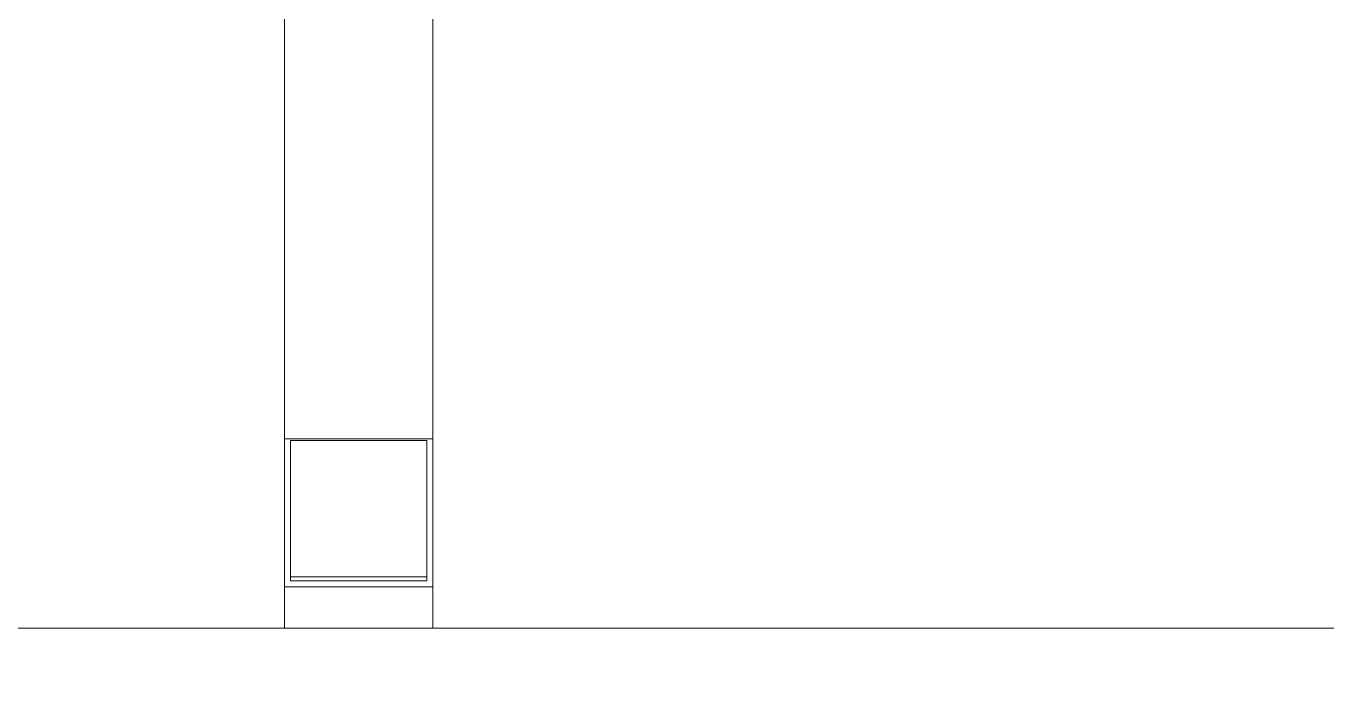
# Model space of a CAD drawing. Header units: centimetres. Extents: x -13467 to 3766, y -437 to 1921.
# Drawn here: x -8300.07 to -8256.17, y 116.25 to 138.46 of the extents above; entities that cross this region are included whole.
import ezdxf

# ---------------------------------------------------------------- set-up
doc = ezdxf.new("R2010")
doc.units = ezdxf.units.CM
doc.layers.add('G-IMPT', color=7, linetype='Continuous', lineweight=9)
doc.layers.add('M-EQPM', color=7, linetype='Continuous', lineweight=9)

# ---------------------------------------------------------------- blocks, each defined once
blk = doc.blocks.new('EQ-02-004 - EQ-02-004_dwg_Agrupar_892-1526218-Sección 1-1')
at = {"layer": 'G-IMPT'}
for p, q in [((-8387.627, 118.129), (-8059.093, 118.129)), ((-8059.093, 118.129), (-8387.627, 118.129))]:
    blk.add_line(p, q, dxfattribs=at)
at = {"layer": 'G-IMPT', "flags": 128}
blk.add_lwpolyline([(-8054.093, 181.18), (-8059.093, 181.18), (-8059.093, 118.129), (-8387.627, 118.129), (-8387.627, 181.18), (-8392.627, 181.18), (-8392.627, 118.129), (-8678.594, 118.129), (-8678.594, 181.18), (-8684.094, 181.18), (-8684.094, 171.629), (-8683.594, 171.629), (-8683.594, 102.629), (-8678.594, 102.629), (-8678.594, 108.129), (-8393.094, 108.129), (-8393.094, 102.629), (-8388.094, 102.629), (-8388.094, 108.129), (-7432.119, 108.129)], dxfattribs=at)
blk = doc.blocks.new('EQ-02-004 - EQ-02-004_dwg_Agrupar_772-V68-Sección 1-1')
at = {"layer": 'M-EQPM', "color": 136, "true_color": 0x007f7f}
for p, q in [((-8291.334, 179.114), (-8291.334, 124.529)), ((-8291.334, 179.114), (-8291.334, 124.529)), ((-8291.334, 179.114), (-8291.334, 124.529)), ((-8286.334, 179.114), (-8286.334, 124.529)), ((-8286.334, 124.529), (-8286.334, 179.114)), ((-8286.334, 179.114), (-8286.334, 124.529)), ((-8291.334, 124.529), (-8291.334, 119.529)), ((-8291.334, 124.529), (-8286.334, 124.529)), ((-8286.534, 124.471), (-8291.134, 124.471)), ((-8291.134, 124.471), (-8291.134, 119.871)), ((-8291.134, 124.471), (-8286.534, 124.471)), ((-8291.134, 119.871), (-8291.134, 124.471)), ((-8286.534, 124.471), (-8286.534, 119.871)), ((-8286.534, 119.871), (-8286.534, 124.471)), ((-8286.334, 124.529), (-8286.334, 119.529)), ((-8291.134, 119.729), (-8291.134, 119.871)), ((-8291.134, 119.871), (-8286.534, 119.871)), ((-8291.134, 119.871), (-8286.534, 119.871)), ((-8291.134, 119.729), (-8291.134, 119.871)), ((-8286.534, 119.729), (-8286.534, 119.871)), ((-8286.534, 119.729), (-8286.534, 119.871)), ((-8291.334, 118.129), (-8291.334, 119.529)), ((-8291.334, 119.529), (-8286.334, 119.529)), ((-8291.134, 119.729), (-8286.534, 119.729)), ((-8291.134, 119.729), (-8286.534, 119.729)), ((-8286.534, 119.729), (-8291.134, 119.729)), ((-8286.334, 119.529), (-8286.334, 118.129))]:
    blk.add_line(p, q, dxfattribs=at)
at = {"layer": 'M-EQPM', "color": 136, "true_color": 0x007f7f, "flags": 128}
for points in [[(-8286.334, 118.129), (-8286.334, 119.529), (-8291.334, 119.529), (-8291.334, 124.529), (-8286.334, 124.529)], [(-8291.334, 124.529), (-8291.334, 119.529), (-8291.334, 118.129)], [(-8291.334, 124.529), (-8286.334, 124.529), (-8286.334, 119.529), (-8291.334, 119.529), (-8291.334, 118.129)], [(-8286.534, 119.871), (-8286.534, 124.471), (-8291.134, 124.471), (-8291.134, 119.871)], [(-8286.334, 124.529), (-8286.334, 119.529), (-8286.334, 118.129)], [(-8291.134, 119.871), (-8291.134, 119.729), (-8286.534, 119.729), (-8291.134, 119.729), (-8286.534, 119.729)], [(-8286.534, 119.729), (-8286.534, 119.871), (-8291.134, 119.871)]]:
    blk.add_lwpolyline(points, dxfattribs=at)
blk = doc.blocks.new('EQ-02-004 - EQ-02-004_dwg-1526208-Sección 1-1')
for name in ['EQ-02-004 - EQ-02-004_dwg_Agrupar_892-1526218-Sección 1-1', 'EQ-02-004 - EQ-02-004_dwg_Agrupar_772-V68-Sección 1-1']:
    blk.add_blockref(name, (0, 0))
blk = doc.blocks.new('EQ-02-004 - EQ-02-004-1526283-Sección 1-1')
blk.add_blockref('EQ-02-004 - EQ-02-004_dwg-1526208-Sección 1-1', (0, 0))
blk = doc.blocks.new('PQ_RVR_MEP-01_ZZ_ZZ_MO_T_A_rvt-1-Sección 1-1')
at = {"layer": 'M-EQPM', "lineweight": 9}
blk.add_blockref('EQ-02-004 - EQ-02-004-1526283-Sección 1-1', (0, 0), dxfattribs=at)

msp = doc.modelspace()

# ---------------------------------------------------------------- block references
at = {"lineweight": 5}
msp.add_blockref('PQ_RVR_MEP-01_ZZ_ZZ_MO_T_A_rvt-1-Sección 1-1', (0, 0), dxfattribs=at)

doc.saveas('drawing.dxf')
